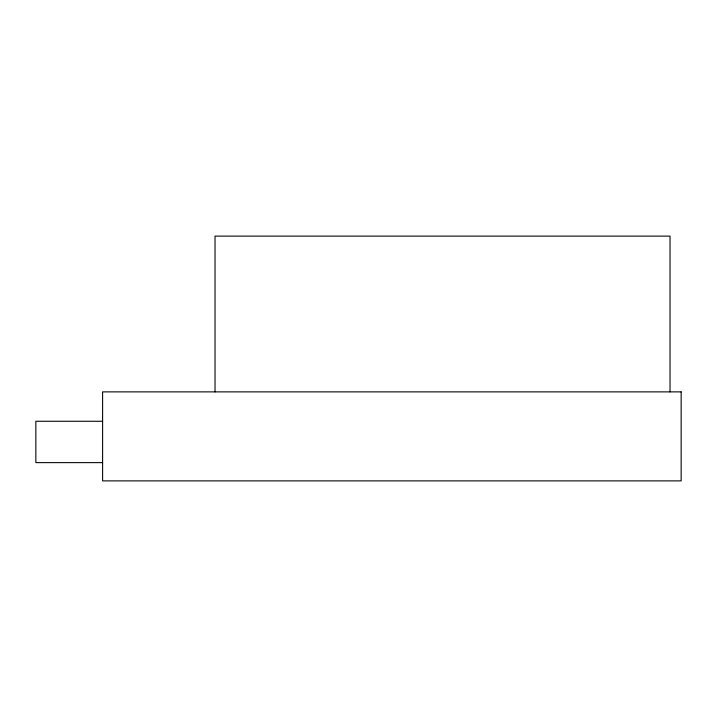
<?xml version="1.0" encoding="UTF-8"?>
<svg xmlns="http://www.w3.org/2000/svg" width="717" height="717" viewBox="0 0 717 717"><rect width="100%" height="100%" fill="white"/><g stroke="black" fill="none" stroke-linecap="round" stroke-linejoin="round"><path stroke-width="1.08" d="M102.603 421.264L35.85 421.264L35.85 462.626L102.603 462.626M670.028 391.876L670.028 236.117L215.028 236.117L215.028 391.876M681.15 391.876L102.603 391.876L102.603 480.883L681.15 480.883L681.15 391.876"/></g></svg>
